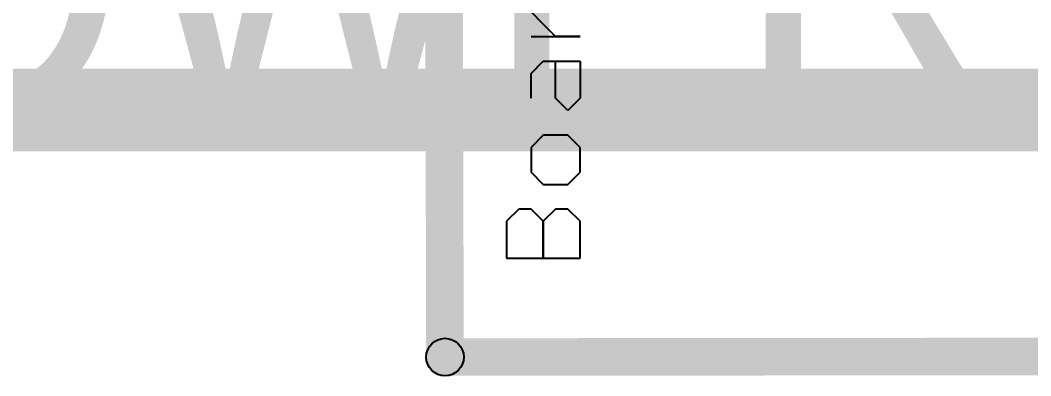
# Model space of a CAD drawing. Header units: millimetres. Extents: x -0.28 to 3.03, y -0.05 to 3.12.
# Drawn here: x 1.085 to 1.3538, y -0.0488 to 0.0459 of the extents above; entities that cross this region are included whole.
import ezdxf

# ---------------------------------------------------------------- set-up
doc = ezdxf.new("R2010")
doc.units = ezdxf.units.MM
doc.header["$MEASUREMENT"] = 0
doc.layers.add('BottomLayer', color=5, linetype='Continuous')
doc.layers.add('TopOverlay', color=2, linetype='Continuous')

# ---------------------------------------------------------------- blocks, each defined once
blk = doc.blocks.new('DC_005_5A_2_0_6')
at = {"layer": 'TopOverlay'}
h = blk.add_hatch(color=2, dxfattribs=at)
edge = h.paths.add_edge_path()
edge.add_arc((-0.31232, 0.181), 0.005, 0, 360)
h = blk.add_hatch(color=2, dxfattribs=at)
edge = h.paths.add_edge_path()
edge.add_arc((-0.31232, 0.181), 0.005, 0, 360)
for points in [[(0.26739, 0.1875), (0.26742, 0.1775), (-0.3123, 0.176), (-0.31233, 0.186)], [(-0.31731, 0.181), (-0.30732, 0.181), (-0.307, -0.152), (-0.317, -0.152)]]:
    blk.add_hatch(color=2, dxfattribs=at).paths.add_polyline_path(points)
for p, q in [((-0.286, 0.16468), (-0.286, 0.145)), ((-0.27616, 0.16468), (-0.286, 0.16468)), ((-0.27288, 0.1614), (-0.27616, 0.16468)), ((-0.27288, 0.15812), (-0.27288, 0.1614)), ((-0.27616, 0.15484), (-0.27288, 0.15812)), ((-0.26304, 0.15812), (-0.26632, 0.15484)), ((-0.25648, 0.15812), (-0.26304, 0.15812)), ((-0.2532, 0.15484), (-0.25648, 0.15812)), ((-0.24336, 0.15812), (-0.2368, 0.15812)), ((-0.2368, 0.15812), (-0.23352, 0.15484)), ((-0.22696, 0.15812), (-0.22696, 0.145)), ((-0.22368, 0.15484), (-0.2204, 0.15812)), ((-0.27616, 0.15484), (-0.286, 0.15484)), ((-0.286, 0.15484), (-0.27616, 0.15484)), ((-0.27288, 0.15156), (-0.27616, 0.15484)), ((-0.26632, 0.15484), (-0.26632, 0.14828)), ((-0.2532, 0.14828), (-0.2532, 0.15484)), ((-0.23352, 0.15484), (-0.23352, 0.145)), ((-0.22696, 0.15156), (-0.22368, 0.15484)), ((-0.27288, 0.14828), (-0.27288, 0.15156)), ((-0.24664, 0.14828), (-0.24336, 0.15156)), ((-0.24336, 0.15156), (-0.23352, 0.15156)), ((-0.22696, 0.145), (-0.22696, 0.15156)), ((-0.27616, 0.145), (-0.27288, 0.14828)), ((-0.26632, 0.14828), (-0.26304, 0.145)), ((-0.25648, 0.145), (-0.2532, 0.14828)), ((-0.24336, 0.145), (-0.24664, 0.14828)), ((-0.286, 0.145), (-0.27616, 0.145)), ((-0.26304, 0.145), (-0.25648, 0.145)), ((-0.23352, 0.145), (-0.24336, 0.145))]:
    blk.add_line(p, q, dxfattribs=at)
blk.add_circle((-0.31232, 0.181), 0.005, dxfattribs=at)
blk.add_circle((-0.31232, 0.181), 0.005, dxfattribs=at)

msp = doc.modelspace()

# ---------------------------------------------------------------- hatches: boundary and pattern name
at = {"layer": 'BottomLayer'}
msp.add_hatch(color=5, dxfattribs=at).paths.add_polyline_path([(0.76202, 0.011), (0.76202, 0.033), (2.51264, 0.033), (2.51264, 0.011)])

# ---------------------------------------------------------------- block references
at = {"rotation": 90}
msp.add_blockref('DC_005_5A_2_0_6', (1.379, 0.26853), dxfattribs=at)

# ---------------------------------------------------------------- texts
at = {"layer": 'TopOverlay'}
msp.add_text('DC_POWER', height=0.075, rotation=360, dxfattribs=at).set_placement((0.768, 0.02125))

doc.saveas('drawing.dxf')
